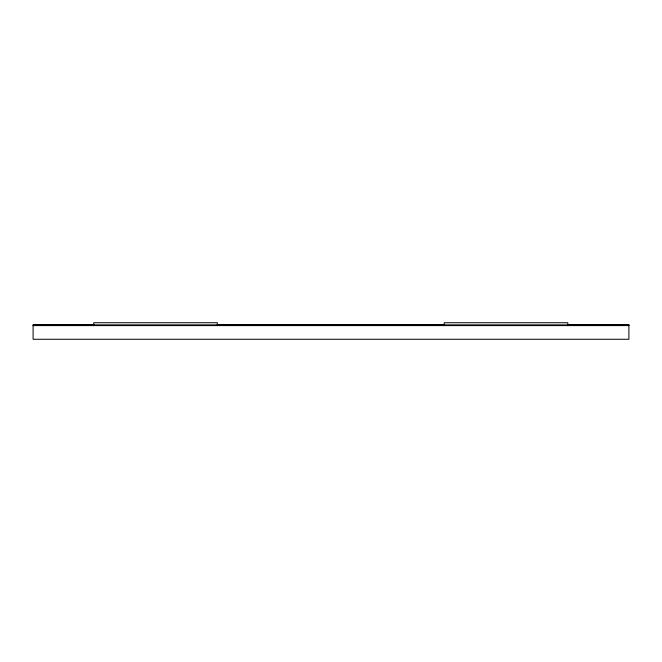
<?xml version="1.0" encoding="UTF-8"?>
<svg xmlns="http://www.w3.org/2000/svg" width="662" height="662" viewBox="0 0 662 662"><rect width="100%" height="100%" fill="white"/><g stroke="black" fill="none" stroke-linecap="round" stroke-linejoin="round"><path stroke-width="0.99" d="M33.1 325.092L94.128 325.092M217.219 325.092L444.781 325.092M567.872 325.092L628.9 325.092M33.1 325.596L628.9 325.596M567.797 325.613L567.797 322.733L444.252 322.733L444.252 325.613M217.31 325.613L217.31 322.733L93.764 322.733L93.764 325.613M628.9 324.885L33.1 324.885L33.1 339.267L628.9 339.267L628.9 324.885"/></g></svg>
